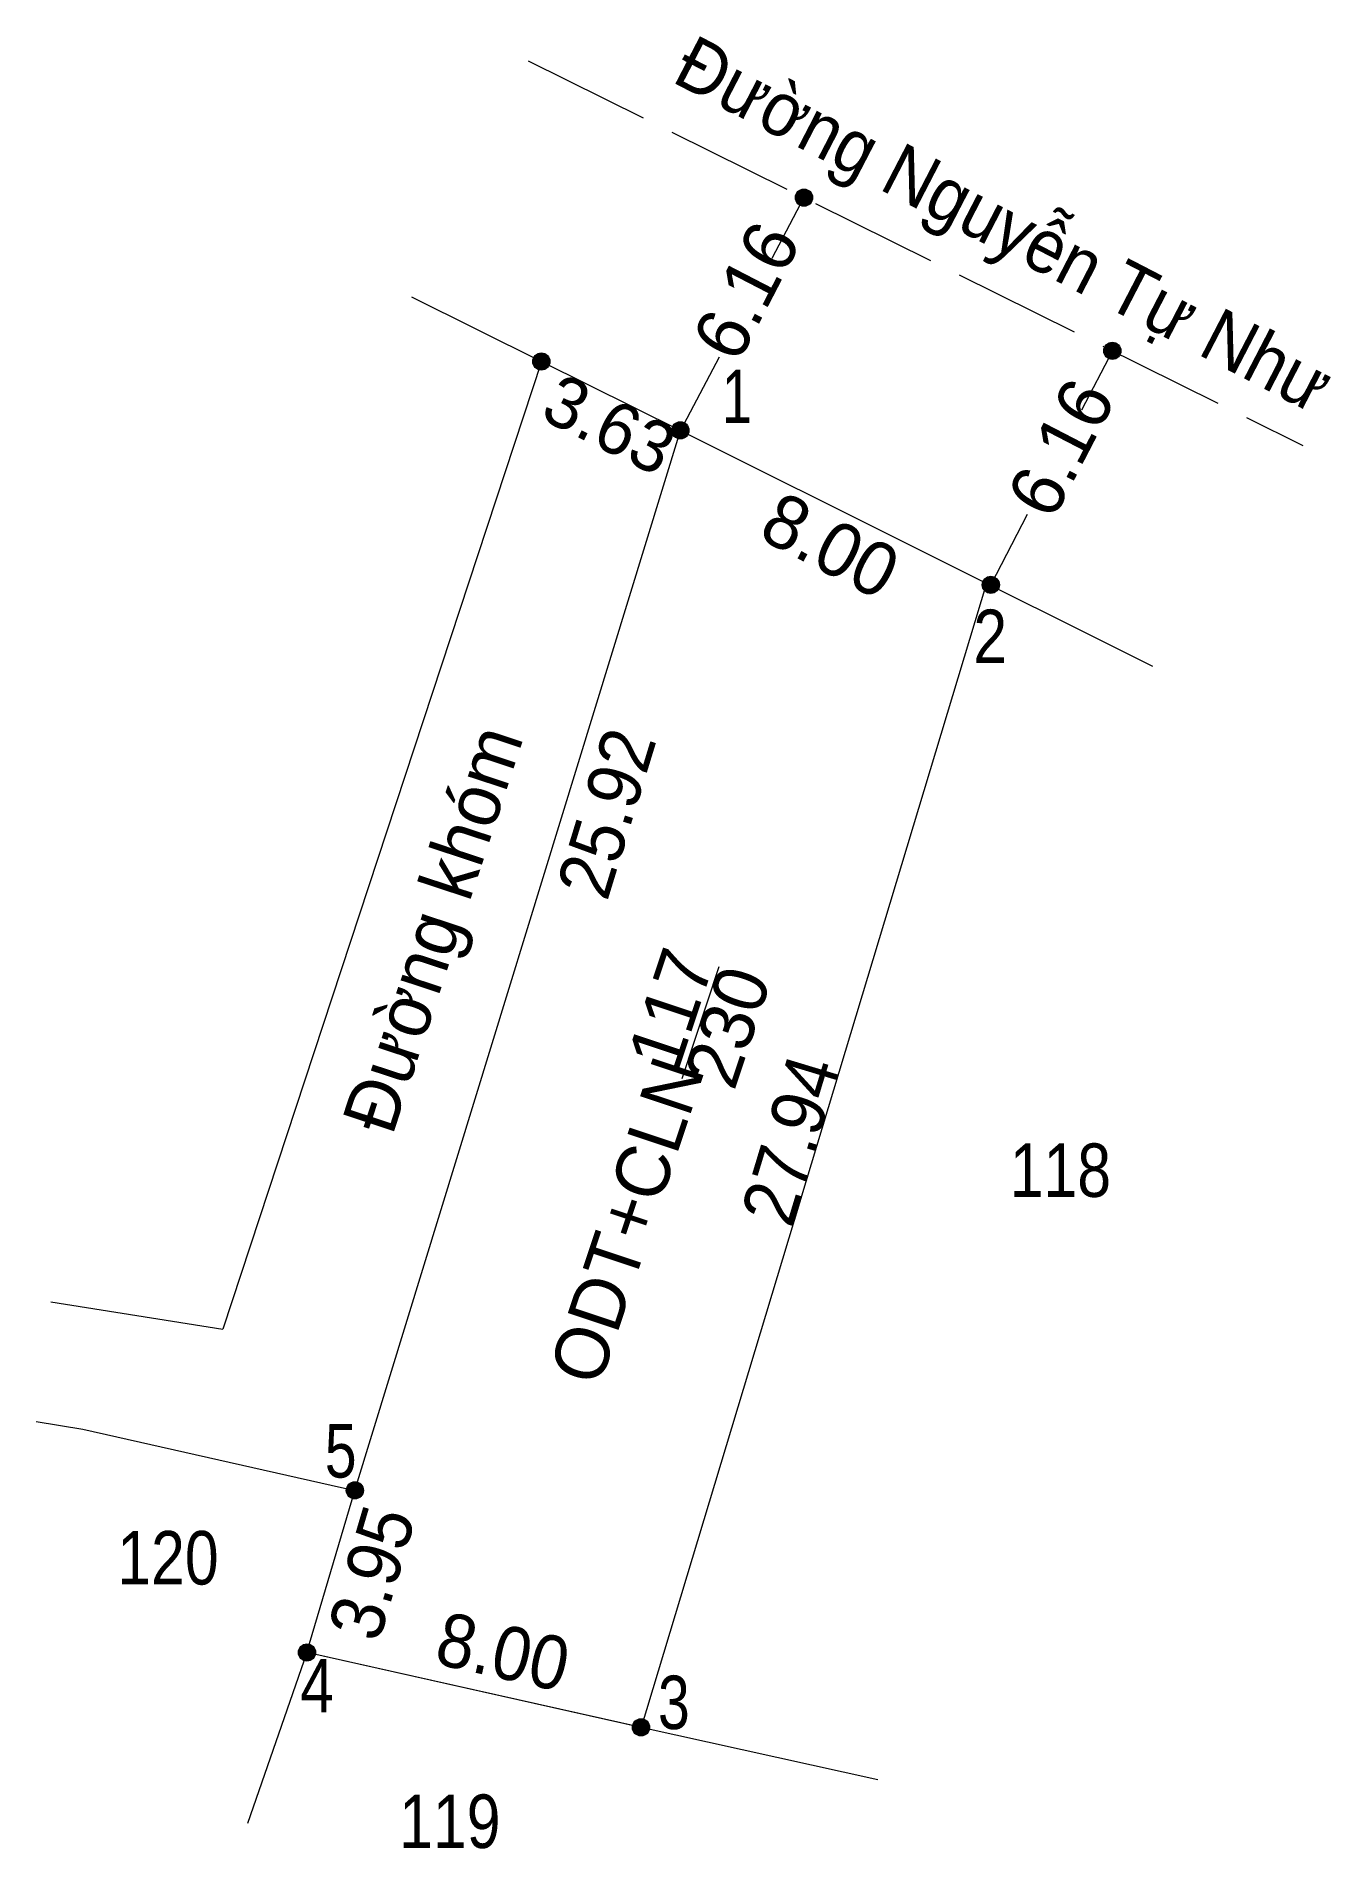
# Model space of a CAD drawing. Header units: metres. Extents: x 536761 to 536995, y 1837292 to 1837419.
# Drawn here: x 536964.75 to 536995.02, y 1837351.65 to 1837394.02 of the extents above.
import ezdxf
from ezdxf.enums import TextEntityAlignment as Align

# ---------------------------------------------------------------- set-up
doc = ezdxf.new("R2010")
doc.units = ezdxf.units.M
doc.header["$LTSCALE"] = 0.5
doc.linetypes.add('LONG_DASHED', pattern=[7.5, 6, -1.5])
for name, color, linetype, lineweight in [('10', 7, 'Continuous', 13), ('13', 7, 'Continuous', 13), ('17', 7, 'Continuous', 13), ('23', 7, 'Continuous', 13), ('63', 7, 'Continuous', 13), ('8', 7, 'Continuous', 13)]:
    doc.layers.add(name, color=color, linetype=linetype, lineweight=lineweight)
doc.layers.add('15', color=7, linetype='Continuous')

msp = doc.modelspace()

# ---------------------------------------------------------------- hatches: boundary and pattern name
at = {"layer": '17'}
for points in [[(536982.9, 1837390.25, 1), (536982.5, 1837390.25, 1)], [(536976.76, 1837386.42, 1), (536976.36, 1837386.42, 1)], [(536990.11, 1837386.67, 1), (536989.71, 1837386.67, 1)], [(536980.01, 1837384.81, 1), (536979.61, 1837384.81, 1)], [(536987.27, 1837381.2, 1), (536986.87, 1837381.2, 1)], [(536972.4, 1837360.03, 1), (536972, 1837360.03, 1)], [(536971.28, 1837356.24, 1), (536970.88, 1837356.24, 1)], [(536979.09, 1837354.49, 1), (536978.69, 1837354.49, 1)]]:
    msp.add_hatch(color=256, dxfattribs=at).paths.add_polyline_path(points)

# ---------------------------------------------------------------- linework, layer by layer
at = {"layer": '10'}
for p, q in [((536976.56, 1837386.42), (536969.11, 1837363.8)), ((536986.97, 1837381.24), (536978.89, 1837354.49)), ((536965.09, 1837364.44), (536969.11, 1837363.8)), ((536965.09, 1837364.44), (536969.11, 1837363.8)), ((536965.84, 1837361.46), (536972.2, 1837360.03)), ((536971.08, 1837356.24), (536972.2, 1837360.03)), ((536971.08, 1837356.24), (536972.2, 1837360.03)), ((536971.08, 1837356.24), (536969.69, 1837352.24)), ((536978.89, 1837354.49), (536971.08, 1837356.24)), ((536978.94, 1837354.48), (536971.08, 1837356.24)), ((536984.43, 1837353.26), (536978.89, 1837354.49))]:
    msp.add_line(p, q, dxfattribs=at)
msp.add_lwpolyline([(536964.75, 1837361.64), (536965.84, 1837361.46), (536972.2, 1837360.03)], dxfattribs=at)
at = {"layer": '13'}
msp.add_line((536979.85, 1837369.66), (536980.72, 1837372.28), dxfattribs=at)
at = {"layer": '17', "linetype": 'LONG_DASHED'}
msp.add_line((536976.25, 1837393.45), (536994.36, 1837384.46), dxfattribs=at)
at = {"layer": '17'}
for p, q in [((536982.7, 1837390.25), (536981.95, 1837388.83)), ((536973.52, 1837387.93), (536976.56, 1837386.42)), ((536989.91, 1837386.67), (536989.19, 1837385.28)), ((536976.56, 1837386.42), (536979.81, 1837384.81)), ((536980.72, 1837386.52), (536979.81, 1837384.81)), ((536979.81, 1837384.81), (536990.85, 1837379.3)), ((536987.92, 1837382.84), (536987.07, 1837381.2))]:
    msp.add_line(p, q, dxfattribs=at)
for centre in [(536982.7, 1837390.25), (536976.56, 1837386.42), (536989.91, 1837386.67), (536979.81, 1837384.81), (536987.07, 1837381.2), (536972.2, 1837360.03), (536971.08, 1837356.24), (536978.89, 1837354.49)]:
    msp.add_circle(centre, 0.2, dxfattribs=at)
at = {"layer": '23'}
for p, q in [((536965.09, 1837364.44), (536969.11, 1837363.8)), ((536965.09, 1837364.44), (536969.11, 1837363.8)), ((536965.84, 1837361.46), (536972.2, 1837360.03)), ((536965.84, 1837361.46), (536972.2, 1837360.03))]:
    msp.add_line(p, q, dxfattribs=at)
at = {"layer": '8'}
for p, q in [((536972.2, 1837360.03), (536979.81, 1837384.81)), ((536965.09, 1837364.44), (536969.11, 1837363.8)), ((536965.09, 1837364.44), (536969.11, 1837363.8)), ((536965.09, 1837364.44), (536969.11, 1837363.8)), ((536965.84, 1837361.46), (536972.2, 1837360.03)), ((536965.84, 1837361.46), (536972.2, 1837360.03)), ((536965.84, 1837361.46), (536972.2, 1837360.03)), ((536965.84, 1837361.46), (536972.2, 1837360.03))]:
    msp.add_line(p, q, dxfattribs=at)

# ---------------------------------------------------------------- texts
at = {"layer": '13'}
for s, p in [('117', (536980.1775, 1837371.0824)), ('230', (536981.5058, 1837370.6674))]:
    msp.add_text(s, height=1.25, rotation=71.565, dxfattribs=at).set_placement(p, align=Align.CENTER)
msp.add_text('ODT+CLN', height=1.25, rotation=71.565, dxfattribs=at).set_placement((536980.3916, 1837369.8647), align=Align.RIGHT)
at = {"layer": '15', "width": 0.85}
msp.add_text('119', height=1.25, dxfattribs=at).set_placement((536974.42, 1837351.67), align=Align.CENTER)
at = {"layer": '17', "width": 0.95}
msp.add_text('Đường Nguyễn Tự Như', height=1.25, rotation=332.613, dxfattribs=at).set_placement((536987.0975, 1837389.0771), align=Align.CENTER)
at = {"layer": '17'}
for s, height, rotation, p in [('6.16', 1.25, 62.624, (536981.901, 1837387.7876)), ('3.63', 1.2, 333.647, (536977.8887, 1837384.4124)), ('6.16', 1.25, 62.624, (536989.261, 1837384.1176))]:
    msp.add_text(s, height=height, rotation=rotation, dxfattribs=at).set_placement(p, align=Align.CENTER)
at = {"layer": '63'}
for s, width, p in [(' 1', 0.75, (536981.48, 1837384.98)), (' 2', 0.85, (536987.45, 1837379.37)), (' 5', 0.8, (536972.24, 1837360.33)), (' 4', 0.85, (536971.71, 1837354.84)), (' 3', 0.8, (536980.03, 1837354.45))]:
    msp.add_text(s, height=1.25, dxfattribs=dict(at, width=width)).set_placement(p, align=Align.RIGHT)
msp.add_text('8.00', height=1.25, rotation=332.606, dxfattribs=at).set_placement((536983.0324, 1837381.5659), align=Align.CENTER)
at = {"layer": '63', "width": 0.95}
for s, rotation, p in [('25.92', 72.935, (536978.6783, 1837375.6766)), ('27.94', 73.193, (536982.9797, 1837368.0393)), ('3.95', 73.537, (536973.1926, 1837357.9279)), ('8.00', 347.379, (536975.5284, 1837355.6522))]:
    msp.add_text(s, height=1.25, rotation=rotation, dxfattribs=at).set_placement(p, align=Align.CENTER)
at = {"layer": '8'}
msp.add_text('Đường khóm', height=1.25, rotation=71.758, dxfattribs=at).set_placement((536974.6122, 1837372.9644), align=Align.CENTER)
at = {"layer": '8', "width": 0.85}
for s, p in [('118', (536988.695, 1837366.89)), ('120', (536967.83, 1837357.83))]:
    msp.add_text(s, height=1.25, dxfattribs=at).set_placement(p, align=Align.CENTER)

doc.saveas('drawing.dxf')
